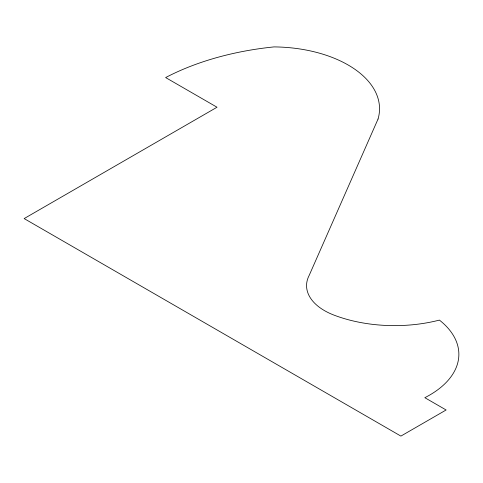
<?xml version="1.0" encoding="UTF-8"?>
<svg xmlns="http://www.w3.org/2000/svg" width="483" height="483" viewBox="0 0 483 483"><rect width="100%" height="100%" fill="white"/><g stroke="black" fill="none" stroke-linecap="round" stroke-linejoin="round"><path stroke-width="0.72" d="M378.044 119.035L309.18 275.388A61.293 35.386 0 0 0 334.091 315.151A109.732 63.351 0 0 0 439.403 320.096A99.951 57.706 0 0 1 424.823 397.69L446.123 409.982L400.896 436.095L24.15 218.582L217.024 107.232L165.639 77.564A217.127 125.357 0 0 1 274.018 46.905A107.123 61.848 0 0 1 378.044 119.035"/></g></svg>
